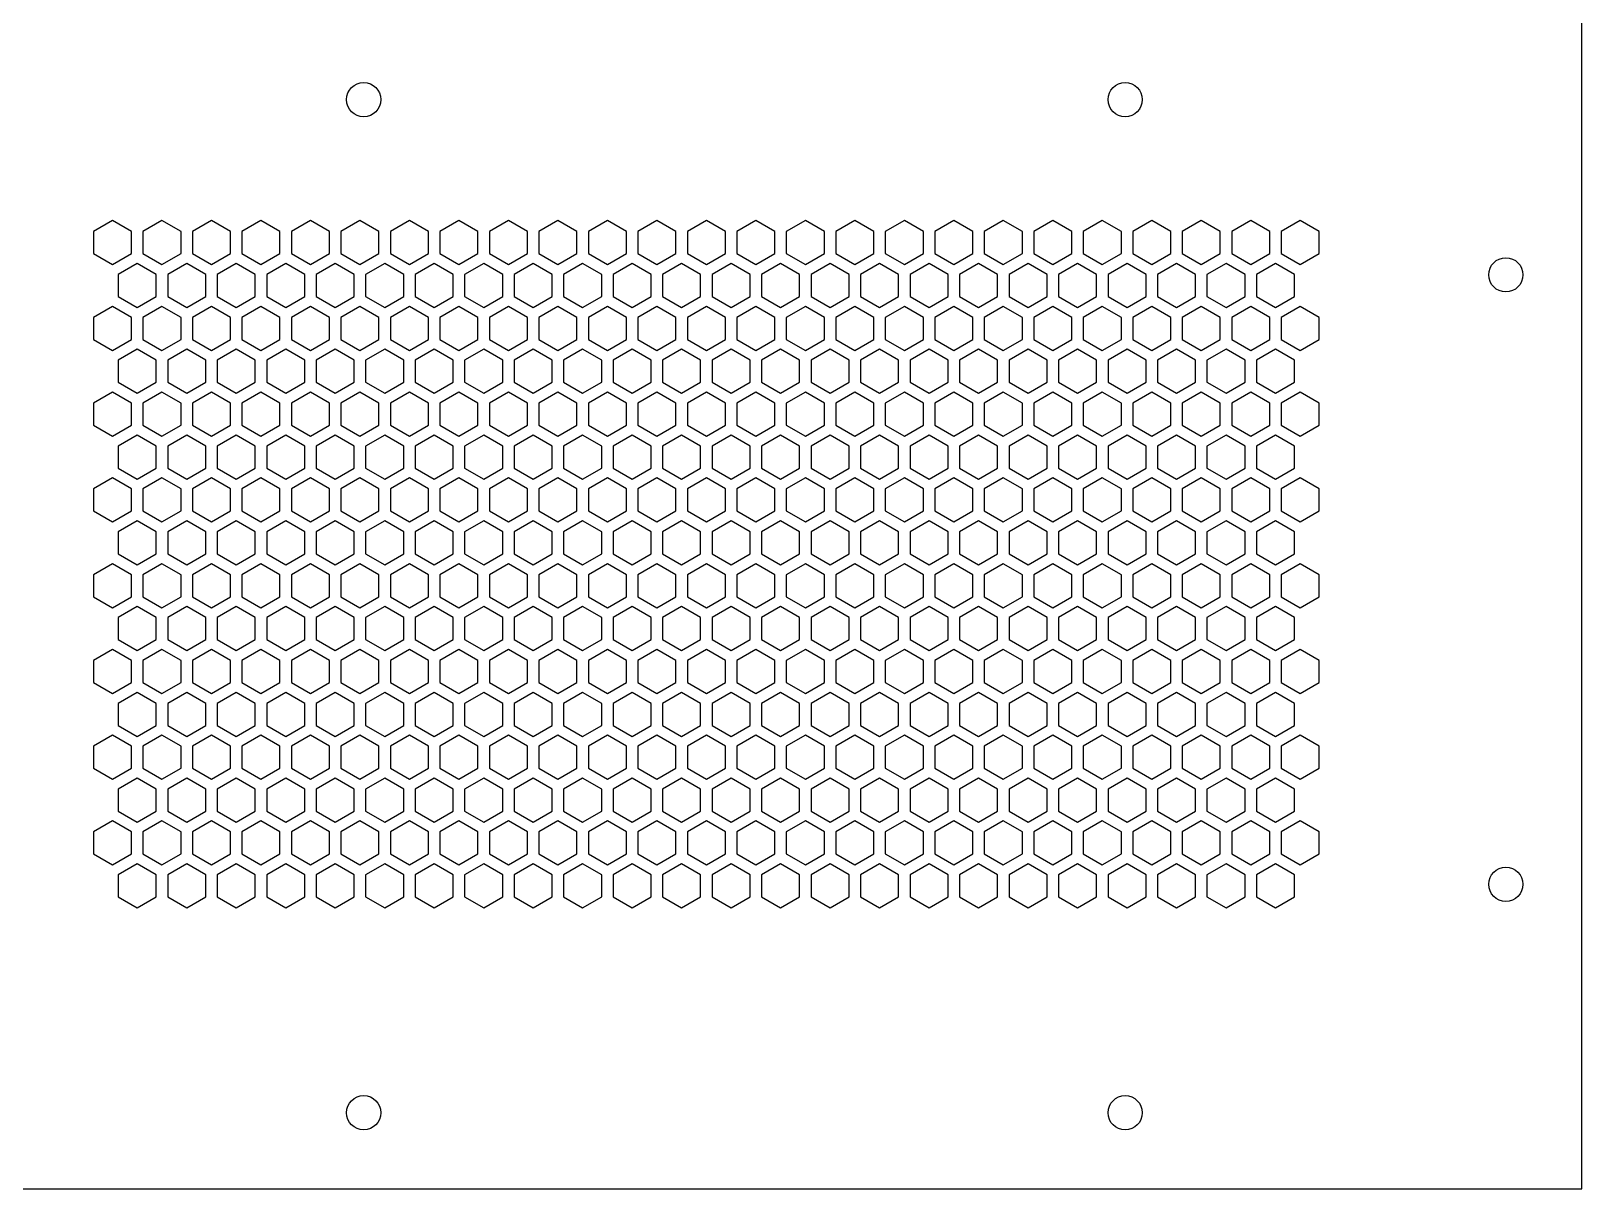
# Model space of a CAD drawing. Header units: millimetres. Extents: x 0 to 430, y 0 to 311.
# Drawn here: x 226.3 to 430, y 0 to 152 of the extents above; entities that cross this region are included whole.
import ezdxf

# ---------------------------------------------------------------- set-up
doc = ezdxf.new("R2010")
doc.units = ezdxf.units.MM
doc.layers.add('CUT', color=1, linetype='CONTINUOUS')

msp = doc.modelspace()

# ---------------------------------------------------------------- linework, layer by layer
at = {"layer": 'CUT'}
for p, q in [((430, 0), (430, 311)), ((0, 0), (430, 0))]:
    msp.add_line(p, q, dxfattribs=at)
for points in [[(239.5, 125.6684), (237, 127.1118), (234.5, 125.6684), (234.5, 122.7816), (237, 121.3383), (239.5, 122.7816)], [(246, 125.6684), (243.5, 127.1118), (241, 125.6684), (241, 122.7816), (243.5, 121.3383), (246, 122.7816)], [(252.5, 125.6684), (250, 127.1118), (247.5, 125.6684), (247.5, 122.7816), (250, 121.3383), (252.5, 122.7816)], [(259, 125.6684), (256.5, 127.1118), (254, 125.6684), (254, 122.7816), (256.5, 121.3383), (259, 122.7816)], [(265.5, 125.6684), (263, 127.1118), (260.5, 125.6684), (260.5, 122.7816), (263, 121.3383), (265.5, 122.7816)], [(272, 125.6684), (269.5, 127.1118), (267, 125.6684), (267, 122.7816), (269.5, 121.3383), (272, 122.7816)], [(278.5, 125.6684), (276, 127.1118), (273.5, 125.6684), (273.5, 122.7816), (276, 121.3383), (278.5, 122.7816)], [(285, 125.6684), (282.5, 127.1118), (280, 125.6684), (280, 122.7816), (282.5, 121.3383), (285, 122.7816)], [(291.5, 125.6684), (289, 127.1118), (286.5, 125.6684), (286.5, 122.7816), (289, 121.3383), (291.5, 122.7816)], [(298, 125.6684), (295.5, 127.1118), (293, 125.6684), (293, 122.7816), (295.5, 121.3383), (298, 122.7816)], [(304.5, 125.6684), (302, 127.1118), (299.5, 125.6684), (299.5, 122.7816), (302, 121.3383), (304.5, 122.7816)], [(311, 125.6684), (308.5, 127.1118), (306, 125.6684), (306, 122.7816), (308.5, 121.3383), (311, 122.7816)], [(317.5, 125.6684), (315, 127.1118), (312.5, 125.6684), (312.5, 122.7816), (315, 121.3383), (317.5, 122.7816)], [(324, 125.6684), (321.5, 127.1118), (319, 125.6684), (319, 122.7816), (321.5, 121.3383), (324, 122.7816)], [(330.5, 125.6684), (328, 127.1118), (325.5, 125.6684), (325.5, 122.7816), (328, 121.3383), (330.5, 122.7816)], [(337, 125.6684), (334.5, 127.1118), (332, 125.6684), (332, 122.7816), (334.5, 121.3383), (337, 122.7816)], [(343.5, 125.6684), (341, 127.1118), (338.5, 125.6684), (338.5, 122.7816), (341, 121.3383), (343.5, 122.7816)], [(350, 125.6684), (347.5, 127.1118), (345, 125.6684), (345, 122.7816), (347.5, 121.3383), (350, 122.7816)], [(356.5, 125.6684), (354, 127.1118), (351.5, 125.6684), (351.5, 122.7816), (354, 121.3383), (356.5, 122.7816)], [(363, 125.6684), (360.5, 127.1118), (358, 125.6684), (358, 122.7816), (360.5, 121.3383), (363, 122.7816)], [(369.5, 125.6684), (367, 127.1118), (364.5, 125.6684), (364.5, 122.7816), (367, 121.3383), (369.5, 122.7816)], [(376, 125.6684), (373.5, 127.1118), (371, 125.6684), (371, 122.7816), (373.5, 121.3383), (376, 122.7816)], [(382.5, 125.6684), (380, 127.1118), (377.5, 125.6684), (377.5, 122.7816), (380, 121.3383), (382.5, 122.7816)], [(389, 125.6684), (386.5, 127.1118), (384, 125.6684), (384, 122.7816), (386.5, 121.3383), (389, 122.7816)], [(395.5, 125.6684), (393, 127.1118), (390.5, 125.6684), (390.5, 122.7816), (393, 121.3383), (395.5, 122.7816)], [(242.75, 120.0392), (240.25, 121.4826), (237.75, 120.0392), (237.75, 117.1525), (240.25, 115.7091), (242.75, 117.1525)], [(249.25, 120.0392), (246.75, 121.4826), (244.25, 120.0392), (244.25, 117.1525), (246.75, 115.7091), (249.25, 117.1525)], [(255.75, 120.0392), (253.25, 121.4826), (250.75, 120.0392), (250.75, 117.1525), (253.25, 115.7091), (255.75, 117.1525)], [(262.25, 120.0392), (259.75, 121.4826), (257.25, 120.0392), (257.25, 117.1525), (259.75, 115.7091), (262.25, 117.1525)], [(268.75, 120.0392), (266.25, 121.4826), (263.75, 120.0392), (263.75, 117.1525), (266.25, 115.7091), (268.75, 117.1525)], [(275.25, 120.0392), (272.75, 121.4826), (270.25, 120.0392), (270.25, 117.1525), (272.75, 115.7091), (275.25, 117.1525)], [(281.75, 120.0392), (279.25, 121.4826), (276.75, 120.0392), (276.75, 117.1525), (279.25, 115.7091), (281.75, 117.1525)], [(288.25, 120.0392), (285.75, 121.4826), (283.25, 120.0392), (283.25, 117.1525), (285.75, 115.7091), (288.25, 117.1525)], [(294.75, 120.0392), (292.25, 121.4826), (289.75, 120.0392), (289.75, 117.1525), (292.25, 115.7091), (294.75, 117.1525)], [(301.25, 120.0392), (298.75, 121.4826), (296.25, 120.0392), (296.25, 117.1525), (298.75, 115.7091), (301.25, 117.1525)], [(307.75, 120.0392), (305.25, 121.4826), (302.75, 120.0392), (302.75, 117.1525), (305.25, 115.7091), (307.75, 117.1525)], [(314.25, 120.0392), (311.75, 121.4826), (309.25, 120.0392), (309.25, 117.1525), (311.75, 115.7091), (314.25, 117.1525)], [(320.75, 120.0392), (318.25, 121.4826), (315.75, 120.0392), (315.75, 117.1525), (318.25, 115.7091), (320.75, 117.1525)], [(327.25, 120.0392), (324.75, 121.4826), (322.25, 120.0392), (322.25, 117.1525), (324.75, 115.7091), (327.25, 117.1525)], [(333.75, 120.0392), (331.25, 121.4826), (328.75, 120.0392), (328.75, 117.1525), (331.25, 115.7091), (333.75, 117.1525)], [(340.25, 120.0392), (337.75, 121.4826), (335.25, 120.0392), (335.25, 117.1525), (337.75, 115.7091), (340.25, 117.1525)], [(346.75, 120.0392), (344.25, 121.4826), (341.75, 120.0392), (341.75, 117.1525), (344.25, 115.7091), (346.75, 117.1525)], [(353.25, 120.0392), (350.75, 121.4826), (348.25, 120.0392), (348.25, 117.1525), (350.75, 115.7091), (353.25, 117.1525)], [(359.75, 120.0392), (357.25, 121.4826), (354.75, 120.0392), (354.75, 117.1525), (357.25, 115.7091), (359.75, 117.1525)], [(366.25, 120.0392), (363.75, 121.4826), (361.25, 120.0392), (361.25, 117.1525), (363.75, 115.7091), (366.25, 117.1525)], [(372.75, 120.0392), (370.25, 121.4826), (367.75, 120.0392), (367.75, 117.1525), (370.25, 115.7091), (372.75, 117.1525)], [(379.25, 120.0392), (376.75, 121.4826), (374.25, 120.0392), (374.25, 117.1525), (376.75, 115.7091), (379.25, 117.1525)], [(385.75, 120.0392), (383.25, 121.4826), (380.75, 120.0392), (380.75, 117.1525), (383.25, 115.7091), (385.75, 117.1525)], [(392.25, 120.0392), (389.75, 121.4826), (387.25, 120.0392), (387.25, 117.1525), (389.75, 115.7091), (392.25, 117.1525)], [(239.5, 114.4101), (237, 115.8534), (234.5, 114.4101), (234.5, 111.5233), (237, 110.0799), (239.5, 111.5233)], [(246, 114.4101), (243.5, 115.8534), (241, 114.4101), (241, 111.5233), (243.5, 110.0799), (246, 111.5233)], [(252.5, 114.4101), (250, 115.8534), (247.5, 114.4101), (247.5, 111.5233), (250, 110.0799), (252.5, 111.5233)], [(259, 114.4101), (256.5, 115.8534), (254, 114.4101), (254, 111.5233), (256.5, 110.0799), (259, 111.5233)], [(265.5, 114.4101), (263, 115.8534), (260.5, 114.4101), (260.5, 111.5233), (263, 110.0799), (265.5, 111.5233)], [(272, 114.4101), (269.5, 115.8534), (267, 114.4101), (267, 111.5233), (269.5, 110.0799), (272, 111.5233)], [(278.5, 114.4101), (276, 115.8534), (273.5, 114.4101), (273.5, 111.5233), (276, 110.0799), (278.5, 111.5233)], [(285, 114.4101), (282.5, 115.8534), (280, 114.4101), (280, 111.5233), (282.5, 110.0799), (285, 111.5233)], [(291.5, 114.4101), (289, 115.8534), (286.5, 114.4101), (286.5, 111.5233), (289, 110.0799), (291.5, 111.5233)], [(298, 114.4101), (295.5, 115.8534), (293, 114.4101), (293, 111.5233), (295.5, 110.0799), (298, 111.5233)], [(304.5, 114.4101), (302, 115.8534), (299.5, 114.4101), (299.5, 111.5233), (302, 110.0799), (304.5, 111.5233)], [(311, 114.4101), (308.5, 115.8534), (306, 114.4101), (306, 111.5233), (308.5, 110.0799), (311, 111.5233)], [(317.5, 114.4101), (315, 115.8534), (312.5, 114.4101), (312.5, 111.5233), (315, 110.0799), (317.5, 111.5233)], [(324, 114.4101), (321.5, 115.8534), (319, 114.4101), (319, 111.5233), (321.5, 110.0799), (324, 111.5233)], [(330.5, 114.4101), (328, 115.8534), (325.5, 114.4101), (325.5, 111.5233), (328, 110.0799), (330.5, 111.5233)], [(337, 114.4101), (334.5, 115.8534), (332, 114.4101), (332, 111.5233), (334.5, 110.0799), (337, 111.5233)], [(343.5, 114.4101), (341, 115.8534), (338.5, 114.4101), (338.5, 111.5233), (341, 110.0799), (343.5, 111.5233)], [(350, 114.4101), (347.5, 115.8534), (345, 114.4101), (345, 111.5233), (347.5, 110.0799), (350, 111.5233)], [(356.5, 114.4101), (354, 115.8534), (351.5, 114.4101), (351.5, 111.5233), (354, 110.0799), (356.5, 111.5233)], [(363, 114.4101), (360.5, 115.8534), (358, 114.4101), (358, 111.5233), (360.5, 110.0799), (363, 111.5233)], [(369.5, 114.4101), (367, 115.8534), (364.5, 114.4101), (364.5, 111.5233), (367, 110.0799), (369.5, 111.5233)], [(376, 114.4101), (373.5, 115.8534), (371, 114.4101), (371, 111.5233), (373.5, 110.0799), (376, 111.5233)], [(382.5, 114.4101), (380, 115.8534), (377.5, 114.4101), (377.5, 111.5233), (380, 110.0799), (382.5, 111.5233)], [(389, 114.4101), (386.5, 115.8534), (384, 114.4101), (384, 111.5233), (386.5, 110.0799), (389, 111.5233)], [(395.5, 114.4101), (393, 115.8534), (390.5, 114.4101), (390.5, 111.5233), (393, 110.0799), (395.5, 111.5233)], [(242.75, 108.7809), (240.25, 110.2243), (237.75, 108.7809), (237.75, 105.8941), (240.25, 104.4508), (242.75, 105.8941)], [(249.25, 108.7809), (246.75, 110.2243), (244.25, 108.7809), (244.25, 105.8941), (246.75, 104.4508), (249.25, 105.8941)], [(255.75, 108.7809), (253.25, 110.2243), (250.75, 108.7809), (250.75, 105.8941), (253.25, 104.4508), (255.75, 105.8941)], [(262.25, 108.7809), (259.75, 110.2243), (257.25, 108.7809), (257.25, 105.8941), (259.75, 104.4508), (262.25, 105.8941)], [(268.75, 108.7809), (266.25, 110.2243), (263.75, 108.7809), (263.75, 105.8941), (266.25, 104.4508), (268.75, 105.8941)], [(275.25, 108.7809), (272.75, 110.2243), (270.25, 108.7809), (270.25, 105.8941), (272.75, 104.4508), (275.25, 105.8941)], [(281.75, 108.7809), (279.25, 110.2243), (276.75, 108.7809), (276.75, 105.8941), (279.25, 104.4508), (281.75, 105.8941)], [(288.25, 108.7809), (285.75, 110.2243), (283.25, 108.7809), (283.25, 105.8941), (285.75, 104.4508), (288.25, 105.8941)], [(294.75, 108.7809), (292.25, 110.2243), (289.75, 108.7809), (289.75, 105.8941), (292.25, 104.4508), (294.75, 105.8941)], [(301.25, 108.7809), (298.75, 110.2243), (296.25, 108.7809), (296.25, 105.8941), (298.75, 104.4508), (301.25, 105.8941)], [(307.75, 108.7809), (305.25, 110.2243), (302.75, 108.7809), (302.75, 105.8941), (305.25, 104.4508), (307.75, 105.8941)], [(314.25, 108.7809), (311.75, 110.2243), (309.25, 108.7809), (309.25, 105.8941), (311.75, 104.4508), (314.25, 105.8941)], [(320.75, 108.7809), (318.25, 110.2243), (315.75, 108.7809), (315.75, 105.8941), (318.25, 104.4508), (320.75, 105.8941)], [(327.25, 108.7809), (324.75, 110.2243), (322.25, 108.7809), (322.25, 105.8941), (324.75, 104.4508), (327.25, 105.8941)], [(333.75, 108.7809), (331.25, 110.2243), (328.75, 108.7809), (328.75, 105.8941), (331.25, 104.4508), (333.75, 105.8941)], [(340.25, 108.7809), (337.75, 110.2243), (335.25, 108.7809), (335.25, 105.8941), (337.75, 104.4508), (340.25, 105.8941)], [(346.75, 108.7809), (344.25, 110.2243), (341.75, 108.7809), (341.75, 105.8941), (344.25, 104.4508), (346.75, 105.8941)], [(353.25, 108.7809), (350.75, 110.2243), (348.25, 108.7809), (348.25, 105.8941), (350.75, 104.4508), (353.25, 105.8941)], [(359.75, 108.7809), (357.25, 110.2243), (354.75, 108.7809), (354.75, 105.8941), (357.25, 104.4508), (359.75, 105.8941)], [(366.25, 108.7809), (363.75, 110.2243), (361.25, 108.7809), (361.25, 105.8941), (363.75, 104.4508), (366.25, 105.8941)], [(372.75, 108.7809), (370.25, 110.2243), (367.75, 108.7809), (367.75, 105.8941), (370.25, 104.4508), (372.75, 105.8941)], [(379.25, 108.7809), (376.75, 110.2243), (374.25, 108.7809), (374.25, 105.8941), (376.75, 104.4508), (379.25, 105.8941)], [(385.75, 108.7809), (383.25, 110.2243), (380.75, 108.7809), (380.75, 105.8941), (383.25, 104.4508), (385.75, 105.8941)], [(392.25, 108.7809), (389.75, 110.2243), (387.25, 108.7809), (387.25, 105.8941), (389.75, 104.4508), (392.25, 105.8941)], [(239.5, 103.1517), (237, 104.5951), (234.5, 103.1517), (234.5, 100.265), (237, 98.8216), (239.5, 100.265)], [(246, 103.1517), (243.5, 104.5951), (241, 103.1517), (241, 100.265), (243.5, 98.8216), (246, 100.265)], [(252.5, 103.1517), (250, 104.5951), (247.5, 103.1517), (247.5, 100.265), (250, 98.8216), (252.5, 100.265)], [(259, 103.1517), (256.5, 104.5951), (254, 103.1517), (254, 100.265), (256.5, 98.8216), (259, 100.265)], [(265.5, 103.1517), (263, 104.5951), (260.5, 103.1517), (260.5, 100.265), (263, 98.8216), (265.5, 100.265)], [(272, 103.1517), (269.5, 104.5951), (267, 103.1517), (267, 100.265), (269.5, 98.8216), (272, 100.265)], [(278.5, 103.1517), (276, 104.5951), (273.5, 103.1517), (273.5, 100.265), (276, 98.8216), (278.5, 100.265)], [(285, 103.1517), (282.5, 104.5951), (280, 103.1517), (280, 100.265), (282.5, 98.8216), (285, 100.265)], [(291.5, 103.1517), (289, 104.5951), (286.5, 103.1517), (286.5, 100.265), (289, 98.8216), (291.5, 100.265)], [(298, 103.1517), (295.5, 104.5951), (293, 103.1517), (293, 100.265), (295.5, 98.8216), (298, 100.265)], [(304.5, 103.1517), (302, 104.5951), (299.5, 103.1517), (299.5, 100.265), (302, 98.8216), (304.5, 100.265)], [(311, 103.1517), (308.5, 104.5951), (306, 103.1517), (306, 100.265), (308.5, 98.8216), (311, 100.265)], [(317.5, 103.1517), (315, 104.5951), (312.5, 103.1517), (312.5, 100.265), (315, 98.8216), (317.5, 100.265)], [(324, 103.1517), (321.5, 104.5951), (319, 103.1517), (319, 100.265), (321.5, 98.8216), (324, 100.265)], [(330.5, 103.1517), (328, 104.5951), (325.5, 103.1517), (325.5, 100.265), (328, 98.8216), (330.5, 100.265)], [(337, 103.1517), (334.5, 104.5951), (332, 103.1517), (332, 100.265), (334.5, 98.8216), (337, 100.265)], [(343.5, 103.1517), (341, 104.5951), (338.5, 103.1517), (338.5, 100.265), (341, 98.8216), (343.5, 100.265)], [(350, 103.1517), (347.5, 104.5951), (345, 103.1517), (345, 100.265), (347.5, 98.8216), (350, 100.265)], [(356.5, 103.1517), (354, 104.5951), (351.5, 103.1517), (351.5, 100.265), (354, 98.8216), (356.5, 100.265)], [(363, 103.1517), (360.5, 104.5951), (358, 103.1517), (358, 100.265), (360.5, 98.8216), (363, 100.265)], [(369.5, 103.1517), (367, 104.5951), (364.5, 103.1517), (364.5, 100.265), (367, 98.8216), (369.5, 100.265)], [(376, 103.1517), (373.5, 104.5951), (371, 103.1517), (371, 100.265), (373.5, 98.8216), (376, 100.265)], [(382.5, 103.1517), (380, 104.5951), (377.5, 103.1517), (377.5, 100.265), (380, 98.8216), (382.5, 100.265)], [(389, 103.1517), (386.5, 104.5951), (384, 103.1517), (384, 100.265), (386.5, 98.8216), (389, 100.265)], [(395.5, 103.1517), (393, 104.5951), (390.5, 103.1517), (390.5, 100.265), (393, 98.8216), (395.5, 100.265)], [(242.75, 97.5226), (240.25, 98.9659), (237.75, 97.5226), (237.75, 94.6358), (240.25, 93.1924), (242.75, 94.6358)], [(249.25, 97.5226), (246.75, 98.9659), (244.25, 97.5226), (244.25, 94.6358), (246.75, 93.1924), (249.25, 94.6358)], [(255.75, 97.5226), (253.25, 98.9659), (250.75, 97.5226), (250.75, 94.6358), (253.25, 93.1924), (255.75, 94.6358)], [(262.25, 97.5226), (259.75, 98.9659), (257.25, 97.5226), (257.25, 94.6358), (259.75, 93.1924), (262.25, 94.6358)], [(268.75, 97.5226), (266.25, 98.9659), (263.75, 97.5226), (263.75, 94.6358), (266.25, 93.1924), (268.75, 94.6358)], [(275.25, 97.5226), (272.75, 98.9659), (270.25, 97.5226), (270.25, 94.6358), (272.75, 93.1924), (275.25, 94.6358)], [(281.75, 97.5226), (279.25, 98.9659), (276.75, 97.5226), (276.75, 94.6358), (279.25, 93.1924), (281.75, 94.6358)], [(288.25, 97.5226), (285.75, 98.9659), (283.25, 97.5226), (283.25, 94.6358), (285.75, 93.1924), (288.25, 94.6358)], [(294.75, 97.5226), (292.25, 98.9659), (289.75, 97.5226), (289.75, 94.6358), (292.25, 93.1924), (294.75, 94.6358)], [(301.25, 97.5226), (298.75, 98.9659), (296.25, 97.5226), (296.25, 94.6358), (298.75, 93.1924), (301.25, 94.6358)], [(307.75, 97.5226), (305.25, 98.9659), (302.75, 97.5226), (302.75, 94.6358), (305.25, 93.1924), (307.75, 94.6358)], [(314.25, 97.5226), (311.75, 98.9659), (309.25, 97.5226), (309.25, 94.6358), (311.75, 93.1924), (314.25, 94.6358)], [(320.75, 97.5226), (318.25, 98.9659), (315.75, 97.5226), (315.75, 94.6358), (318.25, 93.1924), (320.75, 94.6358)], [(327.25, 97.5226), (324.75, 98.9659), (322.25, 97.5226), (322.25, 94.6358), (324.75, 93.1924), (327.25, 94.6358)], [(333.75, 97.5226), (331.25, 98.9659), (328.75, 97.5226), (328.75, 94.6358), (331.25, 93.1924), (333.75, 94.6358)], [(340.25, 97.5226), (337.75, 98.9659), (335.25, 97.5226), (335.25, 94.6358), (337.75, 93.1924), (340.25, 94.6358)], [(346.75, 97.5226), (344.25, 98.9659), (341.75, 97.5226), (341.75, 94.6358), (344.25, 93.1924), (346.75, 94.6358)], [(353.25, 97.5226), (350.75, 98.9659), (348.25, 97.5226), (348.25, 94.6358), (350.75, 93.1924), (353.25, 94.6358)], [(359.75, 97.5226), (357.25, 98.9659), (354.75, 97.5226), (354.75, 94.6358), (357.25, 93.1924), (359.75, 94.6358)], [(366.25, 97.5226), (363.75, 98.9659), (361.25, 97.5226), (361.25, 94.6358), (363.75, 93.1924), (366.25, 94.6358)], [(372.75, 97.5226), (370.25, 98.9659), (367.75, 97.5226), (367.75, 94.6358), (370.25, 93.1924), (372.75, 94.6358)], [(379.25, 97.5226), (376.75, 98.9659), (374.25, 97.5226), (374.25, 94.6358), (376.75, 93.1924), (379.25, 94.6358)], [(385.75, 97.5226), (383.25, 98.9659), (380.75, 97.5226), (380.75, 94.6358), (383.25, 93.1924), (385.75, 94.6358)], [(392.25, 97.5226), (389.75, 98.9659), (387.25, 97.5226), (387.25, 94.6358), (389.75, 93.1924), (392.25, 94.6358)], [(239.5, 91.8934), (237, 93.3368), (234.5, 91.8934), (234.5, 89.0066), (237, 87.5633), (239.5, 89.0066)], [(246, 91.8934), (243.5, 93.3368), (241, 91.8934), (241, 89.0066), (243.5, 87.5633), (246, 89.0066)], [(252.5, 91.8934), (250, 93.3368), (247.5, 91.8934), (247.5, 89.0066), (250, 87.5633), (252.5, 89.0066)], [(259, 91.8934), (256.5, 93.3368), (254, 91.8934), (254, 89.0066), (256.5, 87.5633), (259, 89.0066)], [(265.5, 91.8934), (263, 93.3368), (260.5, 91.8934), (260.5, 89.0066), (263, 87.5633), (265.5, 89.0066)], [(272, 91.8934), (269.5, 93.3368), (267, 91.8934), (267, 89.0066), (269.5, 87.5633), (272, 89.0066)], [(278.5, 91.8934), (276, 93.3368), (273.5, 91.8934), (273.5, 89.0066), (276, 87.5633), (278.5, 89.0066)], [(285, 91.8934), (282.5, 93.3368), (280, 91.8934), (280, 89.0066), (282.5, 87.5633), (285, 89.0066)], [(291.5, 91.8934), (289, 93.3368), (286.5, 91.8934), (286.5, 89.0066), (289, 87.5633), (291.5, 89.0066)], [(298, 91.8934), (295.5, 93.3368), (293, 91.8934), (293, 89.0066), (295.5, 87.5633), (298, 89.0066)], [(304.5, 91.8934), (302, 93.3368), (299.5, 91.8934), (299.5, 89.0066), (302, 87.5633), (304.5, 89.0066)], [(311, 91.8934), (308.5, 93.3368), (306, 91.8934), (306, 89.0066), (308.5, 87.5633), (311, 89.0066)], [(317.5, 91.8934), (315, 93.3368), (312.5, 91.8934), (312.5, 89.0066), (315, 87.5633), (317.5, 89.0066)], [(324, 91.8934), (321.5, 93.3368), (319, 91.8934), (319, 89.0066), (321.5, 87.5633), (324, 89.0066)], [(330.5, 91.8934), (328, 93.3368), (325.5, 91.8934), (325.5, 89.0066), (328, 87.5633), (330.5, 89.0066)], [(337, 91.8934), (334.5, 93.3368), (332, 91.8934), (332, 89.0066), (334.5, 87.5633), (337, 89.0066)], [(343.5, 91.8934), (341, 93.3368), (338.5, 91.8934), (338.5, 89.0066), (341, 87.5633), (343.5, 89.0066)], [(350, 91.8934), (347.5, 93.3368), (345, 91.8934), (345, 89.0066), (347.5, 87.5633), (350, 89.0066)], [(356.5, 91.8934), (354, 93.3368), (351.5, 91.8934), (351.5, 89.0066), (354, 87.5633), (356.5, 89.0066)], [(363, 91.8934), (360.5, 93.3368), (358, 91.8934), (358, 89.0066), (360.5, 87.5633), (363, 89.0066)], [(369.5, 91.8934), (367, 93.3368), (364.5, 91.8934), (364.5, 89.0066), (367, 87.5633), (369.5, 89.0066)], [(376, 91.8934), (373.5, 93.3368), (371, 91.8934), (371, 89.0066), (373.5, 87.5633), (376, 89.0066)], [(382.5, 91.8934), (380, 93.3368), (377.5, 91.8934), (377.5, 89.0066), (380, 87.5633), (382.5, 89.0066)], [(389, 91.8934), (386.5, 93.3368), (384, 91.8934), (384, 89.0066), (386.5, 87.5633), (389, 89.0066)], [(395.5, 91.8934), (393, 93.3368), (390.5, 91.8934), (390.5, 89.0066), (393, 87.5633), (395.5, 89.0066)], [(242.75, 86.2642), (240.25, 87.7076), (237.75, 86.2642), (237.75, 83.3775), (240.25, 81.9341), (242.75, 83.3775)], [(249.25, 86.2642), (246.75, 87.7076), (244.25, 86.2642), (244.25, 83.3775), (246.75, 81.9341), (249.25, 83.3775)], [(255.75, 86.2642), (253.25, 87.7076), (250.75, 86.2642), (250.75, 83.3775), (253.25, 81.9341), (255.75, 83.3775)], [(262.25, 86.2642), (259.75, 87.7076), (257.25, 86.2642), (257.25, 83.3775), (259.75, 81.9341), (262.25, 83.3775)], [(268.75, 86.2642), (266.25, 87.7076), (263.75, 86.2642), (263.75, 83.3775), (266.25, 81.9341), (268.75, 83.3775)], [(275.25, 86.2642), (272.75, 87.7076), (270.25, 86.2642), (270.25, 83.3775), (272.75, 81.9341), (275.25, 83.3775)], [(281.75, 86.2642), (279.25, 87.7076), (276.75, 86.2642), (276.75, 83.3775), (279.25, 81.9341), (281.75, 83.3775)], [(288.25, 86.2642), (285.75, 87.7076), (283.25, 86.2642), (283.25, 83.3775), (285.75, 81.9341), (288.25, 83.3775)], [(294.75, 86.2642), (292.25, 87.7076), (289.75, 86.2642), (289.75, 83.3775), (292.25, 81.9341), (294.75, 83.3775)], [(301.25, 86.2642), (298.75, 87.7076), (296.25, 86.2642), (296.25, 83.3775), (298.75, 81.9341), (301.25, 83.3775)], [(307.75, 86.2642), (305.25, 87.7076), (302.75, 86.2642), (302.75, 83.3775), (305.25, 81.9341), (307.75, 83.3775)], [(314.25, 86.2642), (311.75, 87.7076), (309.25, 86.2642), (309.25, 83.3775), (311.75, 81.9341), (314.25, 83.3775)], [(320.75, 86.2642), (318.25, 87.7076), (315.75, 86.2642), (315.75, 83.3775), (318.25, 81.9341), (320.75, 83.3775)], [(327.25, 86.2642), (324.75, 87.7076), (322.25, 86.2642), (322.25, 83.3775), (324.75, 81.9341), (327.25, 83.3775)], [(333.75, 86.2642), (331.25, 87.7076), (328.75, 86.2642), (328.75, 83.3775), (331.25, 81.9341), (333.75, 83.3775)], [(340.25, 86.2642), (337.75, 87.7076), (335.25, 86.2642), (335.25, 83.3775), (337.75, 81.9341), (340.25, 83.3775)], [(346.75, 86.2642), (344.25, 87.7076), (341.75, 86.2642), (341.75, 83.3775), (344.25, 81.9341), (346.75, 83.3775)], [(353.25, 86.2642), (350.75, 87.7076), (348.25, 86.2642), (348.25, 83.3775), (350.75, 81.9341), (353.25, 83.3775)], [(359.75, 86.2642), (357.25, 87.7076), (354.75, 86.2642), (354.75, 83.3775), (357.25, 81.9341), (359.75, 83.3775)], [(366.25, 86.2642), (363.75, 87.7076), (361.25, 86.2642), (361.25, 83.3775), (363.75, 81.9341), (366.25, 83.3775)], [(372.75, 86.2642), (370.25, 87.7076), (367.75, 86.2642), (367.75, 83.3775), (370.25, 81.9341), (372.75, 83.3775)], [(379.25, 86.2642), (376.75, 87.7076), (374.25, 86.2642), (374.25, 83.3775), (376.75, 81.9341), (379.25, 83.3775)], [(385.75, 86.2642), (383.25, 87.7076), (380.75, 86.2642), (380.75, 83.3775), (383.25, 81.9341), (385.75, 83.3775)], [(392.25, 86.2642), (389.75, 87.7076), (387.25, 86.2642), (387.25, 83.3775), (389.75, 81.9341), (392.25, 83.3775)], [(239.5, 80.6351), (237, 82.0784), (234.5, 80.6351), (234.5, 77.7483), (237, 76.3049), (239.5, 77.7483)], [(246, 80.6351), (243.5, 82.0784), (241, 80.6351), (241, 77.7483), (243.5, 76.3049), (246, 77.7483)], [(252.5, 80.6351), (250, 82.0784), (247.5, 80.6351), (247.5, 77.7483), (250, 76.3049), (252.5, 77.7483)], [(259, 80.6351), (256.5, 82.0784), (254, 80.6351), (254, 77.7483), (256.5, 76.3049), (259, 77.7483)], [(265.5, 80.6351), (263, 82.0784), (260.5, 80.6351), (260.5, 77.7483), (263, 76.3049), (265.5, 77.7483)], [(272, 80.6351), (269.5, 82.0784), (267, 80.6351), (267, 77.7483), (269.5, 76.3049), (272, 77.7483)], [(278.5, 80.6351), (276, 82.0784), (273.5, 80.6351), (273.5, 77.7483), (276, 76.3049), (278.5, 77.7483)], [(285, 80.6351), (282.5, 82.0784), (280, 80.6351), (280, 77.7483), (282.5, 76.3049), (285, 77.7483)], [(291.5, 80.6351), (289, 82.0784), (286.5, 80.6351), (286.5, 77.7483), (289, 76.3049), (291.5, 77.7483)], [(298, 80.6351), (295.5, 82.0784), (293, 80.6351), (293, 77.7483), (295.5, 76.3049), (298, 77.7483)], [(304.5, 80.6351), (302, 82.0784), (299.5, 80.6351), (299.5, 77.7483), (302, 76.3049), (304.5, 77.7483)], [(311, 80.6351), (308.5, 82.0784), (306, 80.6351), (306, 77.7483), (308.5, 76.3049), (311, 77.7483)], [(317.5, 80.6351), (315, 82.0784), (312.5, 80.6351), (312.5, 77.7483), (315, 76.3049), (317.5, 77.7483)], [(324, 80.6351), (321.5, 82.0784), (319, 80.6351), (319, 77.7483), (321.5, 76.3049), (324, 77.7483)], [(330.5, 80.6351), (328, 82.0784), (325.5, 80.6351), (325.5, 77.7483), (328, 76.3049), (330.5, 77.7483)], [(337, 80.6351), (334.5, 82.0784), (332, 80.6351), (332, 77.7483), (334.5, 76.3049), (337, 77.7483)], [(343.5, 80.6351), (341, 82.0784), (338.5, 80.6351), (338.5, 77.7483), (341, 76.3049), (343.5, 77.7483)], [(350, 80.6351), (347.5, 82.0784), (345, 80.6351), (345, 77.7483), (347.5, 76.3049), (350, 77.7483)], [(356.5, 80.6351), (354, 82.0784), (351.5, 80.6351), (351.5, 77.7483), (354, 76.3049), (356.5, 77.7483)], [(363, 80.6351), (360.5, 82.0784), (358, 80.6351), (358, 77.7483), (360.5, 76.3049), (363, 77.7483)], [(369.5, 80.6351), (367, 82.0784), (364.5, 80.6351), (364.5, 77.7483), (367, 76.3049), (369.5, 77.7483)], [(376, 80.6351), (373.5, 82.0784), (371, 80.6351), (371, 77.7483), (373.5, 76.3049), (376, 77.7483)], [(382.5, 80.6351), (380, 82.0784), (377.5, 80.6351), (377.5, 77.7483), (380, 76.3049), (382.5, 77.7483)], [(389, 80.6351), (386.5, 82.0784), (384, 80.6351), (384, 77.7483), (386.5, 76.3049), (389, 77.7483)], [(395.5, 80.6351), (393, 82.0784), (390.5, 80.6351), (390.5, 77.7483), (393, 76.3049), (395.5, 77.7483)], [(242.75, 75.0059), (240.25, 76.4493), (237.75, 75.0059), (237.75, 72.1191), (240.25, 70.6758), (242.75, 72.1191)], [(249.25, 75.0059), (246.75, 76.4493), (244.25, 75.0059), (244.25, 72.1191), (246.75, 70.6758), (249.25, 72.1191)], [(255.75, 75.0059), (253.25, 76.4493), (250.75, 75.0059), (250.75, 72.1191), (253.25, 70.6758), (255.75, 72.1191)], [(262.25, 75.0059), (259.75, 76.4493), (257.25, 75.0059), (257.25, 72.1191), (259.75, 70.6758), (262.25, 72.1191)], [(268.75, 75.0059), (266.25, 76.4493), (263.75, 75.0059), (263.75, 72.1191), (266.25, 70.6758), (268.75, 72.1191)], [(275.25, 75.0059), (272.75, 76.4493), (270.25, 75.0059), (270.25, 72.1191), (272.75, 70.6758), (275.25, 72.1191)], [(281.75, 75.0059), (279.25, 76.4493), (276.75, 75.0059), (276.75, 72.1191), (279.25, 70.6758), (281.75, 72.1191)], [(288.25, 75.0059), (285.75, 76.4493), (283.25, 75.0059), (283.25, 72.1191), (285.75, 70.6758), (288.25, 72.1191)], [(294.75, 75.0059), (292.25, 76.4493), (289.75, 75.0059), (289.75, 72.1191), (292.25, 70.6758), (294.75, 72.1191)], [(301.25, 75.0059), (298.75, 76.4493), (296.25, 75.0059), (296.25, 72.1191), (298.75, 70.6758), (301.25, 72.1191)], [(307.75, 75.0059), (305.25, 76.4493), (302.75, 75.0059), (302.75, 72.1191), (305.25, 70.6758), (307.75, 72.1191)], [(314.25, 75.0059), (311.75, 76.4493), (309.25, 75.0059), (309.25, 72.1191), (311.75, 70.6758), (314.25, 72.1191)], [(320.75, 75.0059), (318.25, 76.4493), (315.75, 75.0059), (315.75, 72.1191), (318.25, 70.6758), (320.75, 72.1191)], [(327.25, 75.0059), (324.75, 76.4493), (322.25, 75.0059), (322.25, 72.1191), (324.75, 70.6758), (327.25, 72.1191)], [(333.75, 75.0059), (331.25, 76.4493), (328.75, 75.0059), (328.75, 72.1191), (331.25, 70.6758), (333.75, 72.1191)], [(340.25, 75.0059), (337.75, 76.4493), (335.25, 75.0059), (335.25, 72.1191), (337.75, 70.6758), (340.25, 72.1191)], [(346.75, 75.0059), (344.25, 76.4493), (341.75, 75.0059), (341.75, 72.1191), (344.25, 70.6758), (346.75, 72.1191)], [(353.25, 75.0059), (350.75, 76.4493), (348.25, 75.0059), (348.25, 72.1191), (350.75, 70.6758), (353.25, 72.1191)], [(359.75, 75.0059), (357.25, 76.4493), (354.75, 75.0059), (354.75, 72.1191), (357.25, 70.6758), (359.75, 72.1191)], [(366.25, 75.0059), (363.75, 76.4493), (361.25, 75.0059), (361.25, 72.1191), (363.75, 70.6758), (366.25, 72.1191)], [(372.75, 75.0059), (370.25, 76.4493), (367.75, 75.0059), (367.75, 72.1191), (370.25, 70.6758), (372.75, 72.1191)], [(379.25, 75.0059), (376.75, 76.4493), (374.25, 75.0059), (374.25, 72.1191), (376.75, 70.6758), (379.25, 72.1191)], [(385.75, 75.0059), (383.25, 76.4493), (380.75, 75.0059), (380.75, 72.1191), (383.25, 70.6758), (385.75, 72.1191)], [(392.25, 75.0059), (389.75, 76.4493), (387.25, 75.0059), (387.25, 72.1191), (389.75, 70.6758), (392.25, 72.1191)], [(239.5, 69.3767), (237, 70.8201), (234.5, 69.3767), (234.5, 66.49), (237, 65.0466), (239.5, 66.49)], [(246, 69.3767), (243.5, 70.8201), (241, 69.3767), (241, 66.49), (243.5, 65.0466), (246, 66.49)], [(252.5, 69.3767), (250, 70.8201), (247.5, 69.3767), (247.5, 66.49), (250, 65.0466), (252.5, 66.49)], [(259, 69.3767), (256.5, 70.8201), (254, 69.3767), (254, 66.49), (256.5, 65.0466), (259, 66.49)], [(265.5, 69.3767), (263, 70.8201), (260.5, 69.3767), (260.5, 66.49), (263, 65.0466), (265.5, 66.49)], [(272, 69.3767), (269.5, 70.8201), (267, 69.3767), (267, 66.49), (269.5, 65.0466), (272, 66.49)], [(278.5, 69.3767), (276, 70.8201), (273.5, 69.3767), (273.5, 66.49), (276, 65.0466), (278.5, 66.49)], [(285, 69.3767), (282.5, 70.8201), (280, 69.3767), (280, 66.49), (282.5, 65.0466), (285, 66.49)], [(291.5, 69.3767), (289, 70.8201), (286.5, 69.3767), (286.5, 66.49), (289, 65.0466), (291.5, 66.49)], [(298, 69.3767), (295.5, 70.8201), (293, 69.3767), (293, 66.49), (295.5, 65.0466), (298, 66.49)], [(304.5, 69.3767), (302, 70.8201), (299.5, 69.3767), (299.5, 66.49), (302, 65.0466), (304.5, 66.49)], [(311, 69.3767), (308.5, 70.8201), (306, 69.3767), (306, 66.49), (308.5, 65.0466), (311, 66.49)], [(317.5, 69.3767), (315, 70.8201), (312.5, 69.3767), (312.5, 66.49), (315, 65.0466), (317.5, 66.49)], [(324, 69.3767), (321.5, 70.8201), (319, 69.3767), (319, 66.49), (321.5, 65.0466), (324, 66.49)], [(330.5, 69.3767), (328, 70.8201), (325.5, 69.3767), (325.5, 66.49), (328, 65.0466), (330.5, 66.49)], [(337, 69.3767), (334.5, 70.8201), (332, 69.3767), (332, 66.49), (334.5, 65.0466), (337, 66.49)], [(343.5, 69.3767), (341, 70.8201), (338.5, 69.3767), (338.5, 66.49), (341, 65.0466), (343.5, 66.49)], [(350, 69.3767), (347.5, 70.8201), (345, 69.3767), (345, 66.49), (347.5, 65.0466), (350, 66.49)], [(356.5, 69.3767), (354, 70.8201), (351.5, 69.3767), (351.5, 66.49), (354, 65.0466), (356.5, 66.49)], [(363, 69.3767), (360.5, 70.8201), (358, 69.3767), (358, 66.49), (360.5, 65.0466), (363, 66.49)], [(369.5, 69.3767), (367, 70.8201), (364.5, 69.3767), (364.5, 66.49), (367, 65.0466), (369.5, 66.49)], [(376, 69.3767), (373.5, 70.8201), (371, 69.3767), (371, 66.49), (373.5, 65.0466), (376, 66.49)], [(382.5, 69.3767), (380, 70.8201), (377.5, 69.3767), (377.5, 66.49), (380, 65.0466), (382.5, 66.49)], [(389, 69.3767), (386.5, 70.8201), (384, 69.3767), (384, 66.49), (386.5, 65.0466), (389, 66.49)], [(395.5, 69.3767), (393, 70.8201), (390.5, 69.3767), (390.5, 66.49), (393, 65.0466), (395.5, 66.49)], [(242.75, 63.7476), (240.25, 65.1909), (237.75, 63.7476), (237.75, 60.8608), (240.25, 59.4174), (242.75, 60.8608)], [(249.25, 63.7476), (246.75, 65.1909), (244.25, 63.7476), (244.25, 60.8608), (246.75, 59.4174), (249.25, 60.8608)], [(255.75, 63.7476), (253.25, 65.1909), (250.75, 63.7476), (250.75, 60.8608), (253.25, 59.4174), (255.75, 60.8608)], [(262.25, 63.7476), (259.75, 65.1909), (257.25, 63.7476), (257.25, 60.8608), (259.75, 59.4174), (262.25, 60.8608)], [(268.75, 63.7476), (266.25, 65.1909), (263.75, 63.7476), (263.75, 60.8608), (266.25, 59.4174), (268.75, 60.8608)], [(275.25, 63.7476), (272.75, 65.1909), (270.25, 63.7476), (270.25, 60.8608), (272.75, 59.4174), (275.25, 60.8608)], [(281.75, 63.7476), (279.25, 65.1909), (276.75, 63.7476), (276.75, 60.8608), (279.25, 59.4174), (281.75, 60.8608)], [(288.25, 63.7476), (285.75, 65.1909), (283.25, 63.7476), (283.25, 60.8608), (285.75, 59.4174), (288.25, 60.8608)], [(294.75, 63.7476), (292.25, 65.1909), (289.75, 63.7476), (289.75, 60.8608), (292.25, 59.4174), (294.75, 60.8608)], [(301.25, 63.7476), (298.75, 65.1909), (296.25, 63.7476), (296.25, 60.8608), (298.75, 59.4174), (301.25, 60.8608)], [(307.75, 63.7476), (305.25, 65.1909), (302.75, 63.7476), (302.75, 60.8608), (305.25, 59.4174), (307.75, 60.8608)], [(314.25, 63.7476), (311.75, 65.1909), (309.25, 63.7476), (309.25, 60.8608), (311.75, 59.4174), (314.25, 60.8608)], [(320.75, 63.7476), (318.25, 65.1909), (315.75, 63.7476), (315.75, 60.8608), (318.25, 59.4174), (320.75, 60.8608)], [(327.25, 63.7476), (324.75, 65.1909), (322.25, 63.7476), (322.25, 60.8608), (324.75, 59.4174), (327.25, 60.8608)], [(333.75, 63.7476), (331.25, 65.1909), (328.75, 63.7476), (328.75, 60.8608), (331.25, 59.4174), (333.75, 60.8608)], [(340.25, 63.7476), (337.75, 65.1909), (335.25, 63.7476), (335.25, 60.8608), (337.75, 59.4174), (340.25, 60.8608)], [(346.75, 63.7476), (344.25, 65.1909), (341.75, 63.7476), (341.75, 60.8608), (344.25, 59.4174), (346.75, 60.8608)], [(353.25, 63.7476), (350.75, 65.1909), (348.25, 63.7476), (348.25, 60.8608), (350.75, 59.4174), (353.25, 60.8608)], [(359.75, 63.7476), (357.25, 65.1909), (354.75, 63.7476), (354.75, 60.8608), (357.25, 59.4174), (359.75, 60.8608)], [(366.25, 63.7476), (363.75, 65.1909), (361.25, 63.7476), (361.25, 60.8608), (363.75, 59.4174), (366.25, 60.8608)], [(372.75, 63.7476), (370.25, 65.1909), (367.75, 63.7476), (367.75, 60.8608), (370.25, 59.4174), (372.75, 60.8608)], [(379.25, 63.7476), (376.75, 65.1909), (374.25, 63.7476), (374.25, 60.8608), (376.75, 59.4174), (379.25, 60.8608)], [(385.75, 63.7476), (383.25, 65.1909), (380.75, 63.7476), (380.75, 60.8608), (383.25, 59.4174), (385.75, 60.8608)], [(392.25, 63.7476), (389.75, 65.1909), (387.25, 63.7476), (387.25, 60.8608), (389.75, 59.4174), (392.25, 60.8608)], [(239.5, 58.1184), (237, 59.5618), (234.5, 58.1184), (234.5, 55.2317), (237, 53.7883), (239.5, 55.2317)], [(246, 58.1184), (243.5, 59.5618), (241, 58.1184), (241, 55.2317), (243.5, 53.7883), (246, 55.2317)], [(252.5, 58.1184), (250, 59.5618), (247.5, 58.1184), (247.5, 55.2317), (250, 53.7883), (252.5, 55.2317)], [(259, 58.1184), (256.5, 59.5618), (254, 58.1184), (254, 55.2317), (256.5, 53.7883), (259, 55.2317)], [(265.5, 58.1184), (263, 59.5618), (260.5, 58.1184), (260.5, 55.2317), (263, 53.7883), (265.5, 55.2317)], [(272, 58.1184), (269.5, 59.5618), (267, 58.1184), (267, 55.2317), (269.5, 53.7883), (272, 55.2317)], [(278.5, 58.1184), (276, 59.5618), (273.5, 58.1184), (273.5, 55.2317), (276, 53.7883), (278.5, 55.2317)], [(285, 58.1184), (282.5, 59.5618), (280, 58.1184), (280, 55.2317), (282.5, 53.7883), (285, 55.2317)], [(291.5, 58.1184), (289, 59.5618), (286.5, 58.1184), (286.5, 55.2317), (289, 53.7883), (291.5, 55.2317)], [(298, 58.1184), (295.5, 59.5618), (293, 58.1184), (293, 55.2317), (295.5, 53.7883), (298, 55.2317)], [(304.5, 58.1184), (302, 59.5618), (299.5, 58.1184), (299.5, 55.2317), (302, 53.7883), (304.5, 55.2317)], [(311, 58.1184), (308.5, 59.5618), (306, 58.1184), (306, 55.2317), (308.5, 53.7883), (311, 55.2317)], [(317.5, 58.1184), (315, 59.5618), (312.5, 58.1184), (312.5, 55.2317), (315, 53.7883), (317.5, 55.2317)], [(324, 58.1184), (321.5, 59.5618), (319, 58.1184), (319, 55.2317), (321.5, 53.7883), (324, 55.2317)], [(330.5, 58.1184), (328, 59.5618), (325.5, 58.1184), (325.5, 55.2317), (328, 53.7883), (330.5, 55.2317)], [(337, 58.1184), (334.5, 59.5618), (332, 58.1184), (332, 55.2317), (334.5, 53.7883), (337, 55.2317)], [(343.5, 58.1184), (341, 59.5618), (338.5, 58.1184), (338.5, 55.2317), (341, 53.7883), (343.5, 55.2317)], [(350, 58.1184), (347.5, 59.5618), (345, 58.1184), (345, 55.2317), (347.5, 53.7883), (350, 55.2317)], [(356.5, 58.1184), (354, 59.5618), (351.5, 58.1184), (351.5, 55.2317), (354, 53.7883), (356.5, 55.2317)], [(363, 58.1184), (360.5, 59.5618), (358, 58.1184), (358, 55.2317), (360.5, 53.7883), (363, 55.2317)], [(369.5, 58.1184), (367, 59.5618), (364.5, 58.1184), (364.5, 55.2317), (367, 53.7883), (369.5, 55.2317)], [(376, 58.1184), (373.5, 59.5618), (371, 58.1184), (371, 55.2317), (373.5, 53.7883), (376, 55.2317)], [(382.5, 58.1184), (380, 59.5618), (377.5, 58.1184), (377.5, 55.2317), (380, 53.7883), (382.5, 55.2317)], [(389, 58.1184), (386.5, 59.5618), (384, 58.1184), (384, 55.2317), (386.5, 53.7883), (389, 55.2317)], [(395.5, 58.1184), (393, 59.5618), (390.5, 58.1184), (390.5, 55.2317), (393, 53.7883), (395.5, 55.2317)], [(242.75, 52.4892), (240.25, 53.9326), (237.75, 52.4892), (237.75, 49.6025), (240.25, 48.1591), (242.75, 49.6025)], [(249.25, 52.4892), (246.75, 53.9326), (244.25, 52.4892), (244.25, 49.6025), (246.75, 48.1591), (249.25, 49.6025)], [(255.75, 52.4892), (253.25, 53.9326), (250.75, 52.4892), (250.75, 49.6025), (253.25, 48.1591), (255.75, 49.6025)], [(262.25, 52.4892), (259.75, 53.9326), (257.25, 52.4892), (257.25, 49.6025), (259.75, 48.1591), (262.25, 49.6025)], [(268.75, 52.4892), (266.25, 53.9326), (263.75, 52.4892), (263.75, 49.6025), (266.25, 48.1591), (268.75, 49.6025)], [(275.25, 52.4892), (272.75, 53.9326), (270.25, 52.4892), (270.25, 49.6025), (272.75, 48.1591), (275.25, 49.6025)], [(281.75, 52.4892), (279.25, 53.9326), (276.75, 52.4892), (276.75, 49.6025), (279.25, 48.1591), (281.75, 49.6025)], [(288.25, 52.4892), (285.75, 53.9326), (283.25, 52.4892), (283.25, 49.6025), (285.75, 48.1591), (288.25, 49.6025)], [(294.75, 52.4892), (292.25, 53.9326), (289.75, 52.4892), (289.75, 49.6025), (292.25, 48.1591), (294.75, 49.6025)], [(301.25, 52.4892), (298.75, 53.9326), (296.25, 52.4892), (296.25, 49.6025), (298.75, 48.1591), (301.25, 49.6025)], [(307.75, 52.4892), (305.25, 53.9326), (302.75, 52.4892), (302.75, 49.6025), (305.25, 48.1591), (307.75, 49.6025)], [(314.25, 52.4892), (311.75, 53.9326), (309.25, 52.4892), (309.25, 49.6025), (311.75, 48.1591), (314.25, 49.6025)], [(320.75, 52.4892), (318.25, 53.9326), (315.75, 52.4892), (315.75, 49.6025), (318.25, 48.1591), (320.75, 49.6025)], [(327.25, 52.4892), (324.75, 53.9326), (322.25, 52.4892), (322.25, 49.6025), (324.75, 48.1591), (327.25, 49.6025)], [(333.75, 52.4892), (331.25, 53.9326), (328.75, 52.4892), (328.75, 49.6025), (331.25, 48.1591), (333.75, 49.6025)], [(340.25, 52.4892), (337.75, 53.9326), (335.25, 52.4892), (335.25, 49.6025), (337.75, 48.1591), (340.25, 49.6025)], [(346.75, 52.4892), (344.25, 53.9326), (341.75, 52.4892), (341.75, 49.6025), (344.25, 48.1591), (346.75, 49.6025)], [(353.25, 52.4892), (350.75, 53.9326), (348.25, 52.4892), (348.25, 49.6025), (350.75, 48.1591), (353.25, 49.6025)], [(359.75, 52.4892), (357.25, 53.9326), (354.75, 52.4892), (354.75, 49.6025), (357.25, 48.1591), (359.75, 49.6025)], [(366.25, 52.4892), (363.75, 53.9326), (361.25, 52.4892), (361.25, 49.6025), (363.75, 48.1591), (366.25, 49.6025)], [(372.75, 52.4892), (370.25, 53.9326), (367.75, 52.4892), (367.75, 49.6025), (370.25, 48.1591), (372.75, 49.6025)], [(379.25, 52.4892), (376.75, 53.9326), (374.25, 52.4892), (374.25, 49.6025), (376.75, 48.1591), (379.25, 49.6025)], [(385.75, 52.4892), (383.25, 53.9326), (380.75, 52.4892), (380.75, 49.6025), (383.25, 48.1591), (385.75, 49.6025)], [(392.25, 52.4892), (389.75, 53.9326), (387.25, 52.4892), (387.25, 49.6025), (389.75, 48.1591), (392.25, 49.6025)], [(239.5, 46.8601), (237, 48.3034), (234.5, 46.8601), (234.5, 43.9733), (237, 42.5299), (239.5, 43.9733)], [(246, 46.8601), (243.5, 48.3034), (241, 46.8601), (241, 43.9733), (243.5, 42.5299), (246, 43.9733)], [(252.5, 46.8601), (250, 48.3034), (247.5, 46.8601), (247.5, 43.9733), (250, 42.5299), (252.5, 43.9733)], [(259, 46.8601), (256.5, 48.3034), (254, 46.8601), (254, 43.9733), (256.5, 42.5299), (259, 43.9733)], [(265.5, 46.8601), (263, 48.3034), (260.5, 46.8601), (260.5, 43.9733), (263, 42.5299), (265.5, 43.9733)], [(272, 46.8601), (269.5, 48.3034), (267, 46.8601), (267, 43.9733), (269.5, 42.5299), (272, 43.9733)], [(278.5, 46.8601), (276, 48.3034), (273.5, 46.8601), (273.5, 43.9733), (276, 42.5299), (278.5, 43.9733)], [(285, 46.8601), (282.5, 48.3034), (280, 46.8601), (280, 43.9733), (282.5, 42.5299), (285, 43.9733)], [(291.5, 46.8601), (289, 48.3034), (286.5, 46.8601), (286.5, 43.9733), (289, 42.5299), (291.5, 43.9733)], [(298, 46.8601), (295.5, 48.3034), (293, 46.8601), (293, 43.9733), (295.5, 42.5299), (298, 43.9733)], [(304.5, 46.8601), (302, 48.3034), (299.5, 46.8601), (299.5, 43.9733), (302, 42.5299), (304.5, 43.9733)], [(311, 46.8601), (308.5, 48.3034), (306, 46.8601), (306, 43.9733), (308.5, 42.5299), (311, 43.9733)], [(317.5, 46.8601), (315, 48.3034), (312.5, 46.8601), (312.5, 43.9733), (315, 42.5299), (317.5, 43.9733)], [(324, 46.8601), (321.5, 48.3034), (319, 46.8601), (319, 43.9733), (321.5, 42.5299), (324, 43.9733)], [(330.5, 46.8601), (328, 48.3034), (325.5, 46.8601), (325.5, 43.9733), (328, 42.5299), (330.5, 43.9733)], [(337, 46.8601), (334.5, 48.3034), (332, 46.8601), (332, 43.9733), (334.5, 42.5299), (337, 43.9733)], [(343.5, 46.8601), (341, 48.3034), (338.5, 46.8601), (338.5, 43.9733), (341, 42.5299), (343.5, 43.9733)], [(350, 46.8601), (347.5, 48.3034), (345, 46.8601), (345, 43.9733), (347.5, 42.5299), (350, 43.9733)], [(356.5, 46.8601), (354, 48.3034), (351.5, 46.8601), (351.5, 43.9733), (354, 42.5299), (356.5, 43.9733)], [(363, 46.8601), (360.5, 48.3034), (358, 46.8601), (358, 43.9733), (360.5, 42.5299), (363, 43.9733)], [(369.5, 46.8601), (367, 48.3034), (364.5, 46.8601), (364.5, 43.9733), (367, 42.5299), (369.5, 43.9733)], [(376, 46.8601), (373.5, 48.3034), (371, 46.8601), (371, 43.9733), (373.5, 42.5299), (376, 43.9733)], [(382.5, 46.8601), (380, 48.3034), (377.5, 46.8601), (377.5, 43.9733), (380, 42.5299), (382.5, 43.9733)], [(389, 46.8601), (386.5, 48.3034), (384, 46.8601), (384, 43.9733), (386.5, 42.5299), (389, 43.9733)], [(395.5, 46.8601), (393, 48.3034), (390.5, 46.8601), (390.5, 43.9733), (393, 42.5299), (395.5, 43.9733)], [(242.75, 41.2309), (240.25, 42.6743), (237.75, 41.2309), (237.75, 38.3442), (240.25, 36.9008), (242.75, 38.3442)], [(249.25, 41.2309), (246.75, 42.6743), (244.25, 41.2309), (244.25, 38.3442), (246.75, 36.9008), (249.25, 38.3442)], [(255.75, 41.2309), (253.25, 42.6743), (250.75, 41.2309), (250.75, 38.3442), (253.25, 36.9008), (255.75, 38.3442)], [(262.25, 41.2309), (259.75, 42.6743), (257.25, 41.2309), (257.25, 38.3442), (259.75, 36.9008), (262.25, 38.3442)], [(268.75, 41.2309), (266.25, 42.6743), (263.75, 41.2309), (263.75, 38.3442), (266.25, 36.9008), (268.75, 38.3442)], [(275.25, 41.2309), (272.75, 42.6743), (270.25, 41.2309), (270.25, 38.3442), (272.75, 36.9008), (275.25, 38.3442)], [(281.75, 41.2309), (279.25, 42.6743), (276.75, 41.2309), (276.75, 38.3442), (279.25, 36.9008), (281.75, 38.3442)], [(288.25, 41.2309), (285.75, 42.6743), (283.25, 41.2309), (283.25, 38.3442), (285.75, 36.9008), (288.25, 38.3442)], [(294.75, 41.2309), (292.25, 42.6743), (289.75, 41.2309), (289.75, 38.3442), (292.25, 36.9008), (294.75, 38.3442)], [(301.25, 41.2309), (298.75, 42.6743), (296.25, 41.2309), (296.25, 38.3442), (298.75, 36.9008), (301.25, 38.3442)], [(307.75, 41.2309), (305.25, 42.6743), (302.75, 41.2309), (302.75, 38.3442), (305.25, 36.9008), (307.75, 38.3442)], [(314.25, 41.2309), (311.75, 42.6743), (309.25, 41.2309), (309.25, 38.3442), (311.75, 36.9008), (314.25, 38.3442)], [(320.75, 41.2309), (318.25, 42.6743), (315.75, 41.2309), (315.75, 38.3442), (318.25, 36.9008), (320.75, 38.3442)], [(327.25, 41.2309), (324.75, 42.6743), (322.25, 41.2309), (322.25, 38.3442), (324.75, 36.9008), (327.25, 38.3442)], [(333.75, 41.2309), (331.25, 42.6743), (328.75, 41.2309), (328.75, 38.3442), (331.25, 36.9008), (333.75, 38.3442)], [(340.25, 41.2309), (337.75, 42.6743), (335.25, 41.2309), (335.25, 38.3442), (337.75, 36.9008), (340.25, 38.3442)], [(346.75, 41.2309), (344.25, 42.6743), (341.75, 41.2309), (341.75, 38.3442), (344.25, 36.9008), (346.75, 38.3442)], [(353.25, 41.2309), (350.75, 42.6743), (348.25, 41.2309), (348.25, 38.3442), (350.75, 36.9008), (353.25, 38.3442)], [(359.75, 41.2309), (357.25, 42.6743), (354.75, 41.2309), (354.75, 38.3442), (357.25, 36.9008), (359.75, 38.3442)], [(366.25, 41.2309), (363.75, 42.6743), (361.25, 41.2309), (361.25, 38.3442), (363.75, 36.9008), (366.25, 38.3442)], [(372.75, 41.2309), (370.25, 42.6743), (367.75, 41.2309), (367.75, 38.3442), (370.25, 36.9008), (372.75, 38.3442)], [(379.25, 41.2309), (376.75, 42.6743), (374.25, 41.2309), (374.25, 38.3442), (376.75, 36.9008), (379.25, 38.3442)], [(385.75, 41.2309), (383.25, 42.6743), (380.75, 41.2309), (380.75, 38.3442), (383.25, 36.9008), (385.75, 38.3442)], [(392.25, 41.2309), (389.75, 42.6743), (387.25, 41.2309), (387.25, 38.3442), (389.75, 36.9008), (392.25, 38.3442)]]:
    msp.add_lwpolyline(points, close=True, dxfattribs=at)
for centre in [(270, 143), (370, 143), (420, 120), (420, 40), (270, 10), (370, 10)]:
    msp.add_circle(centre, 2.25, dxfattribs=at)

doc.saveas('drawing.dxf')
